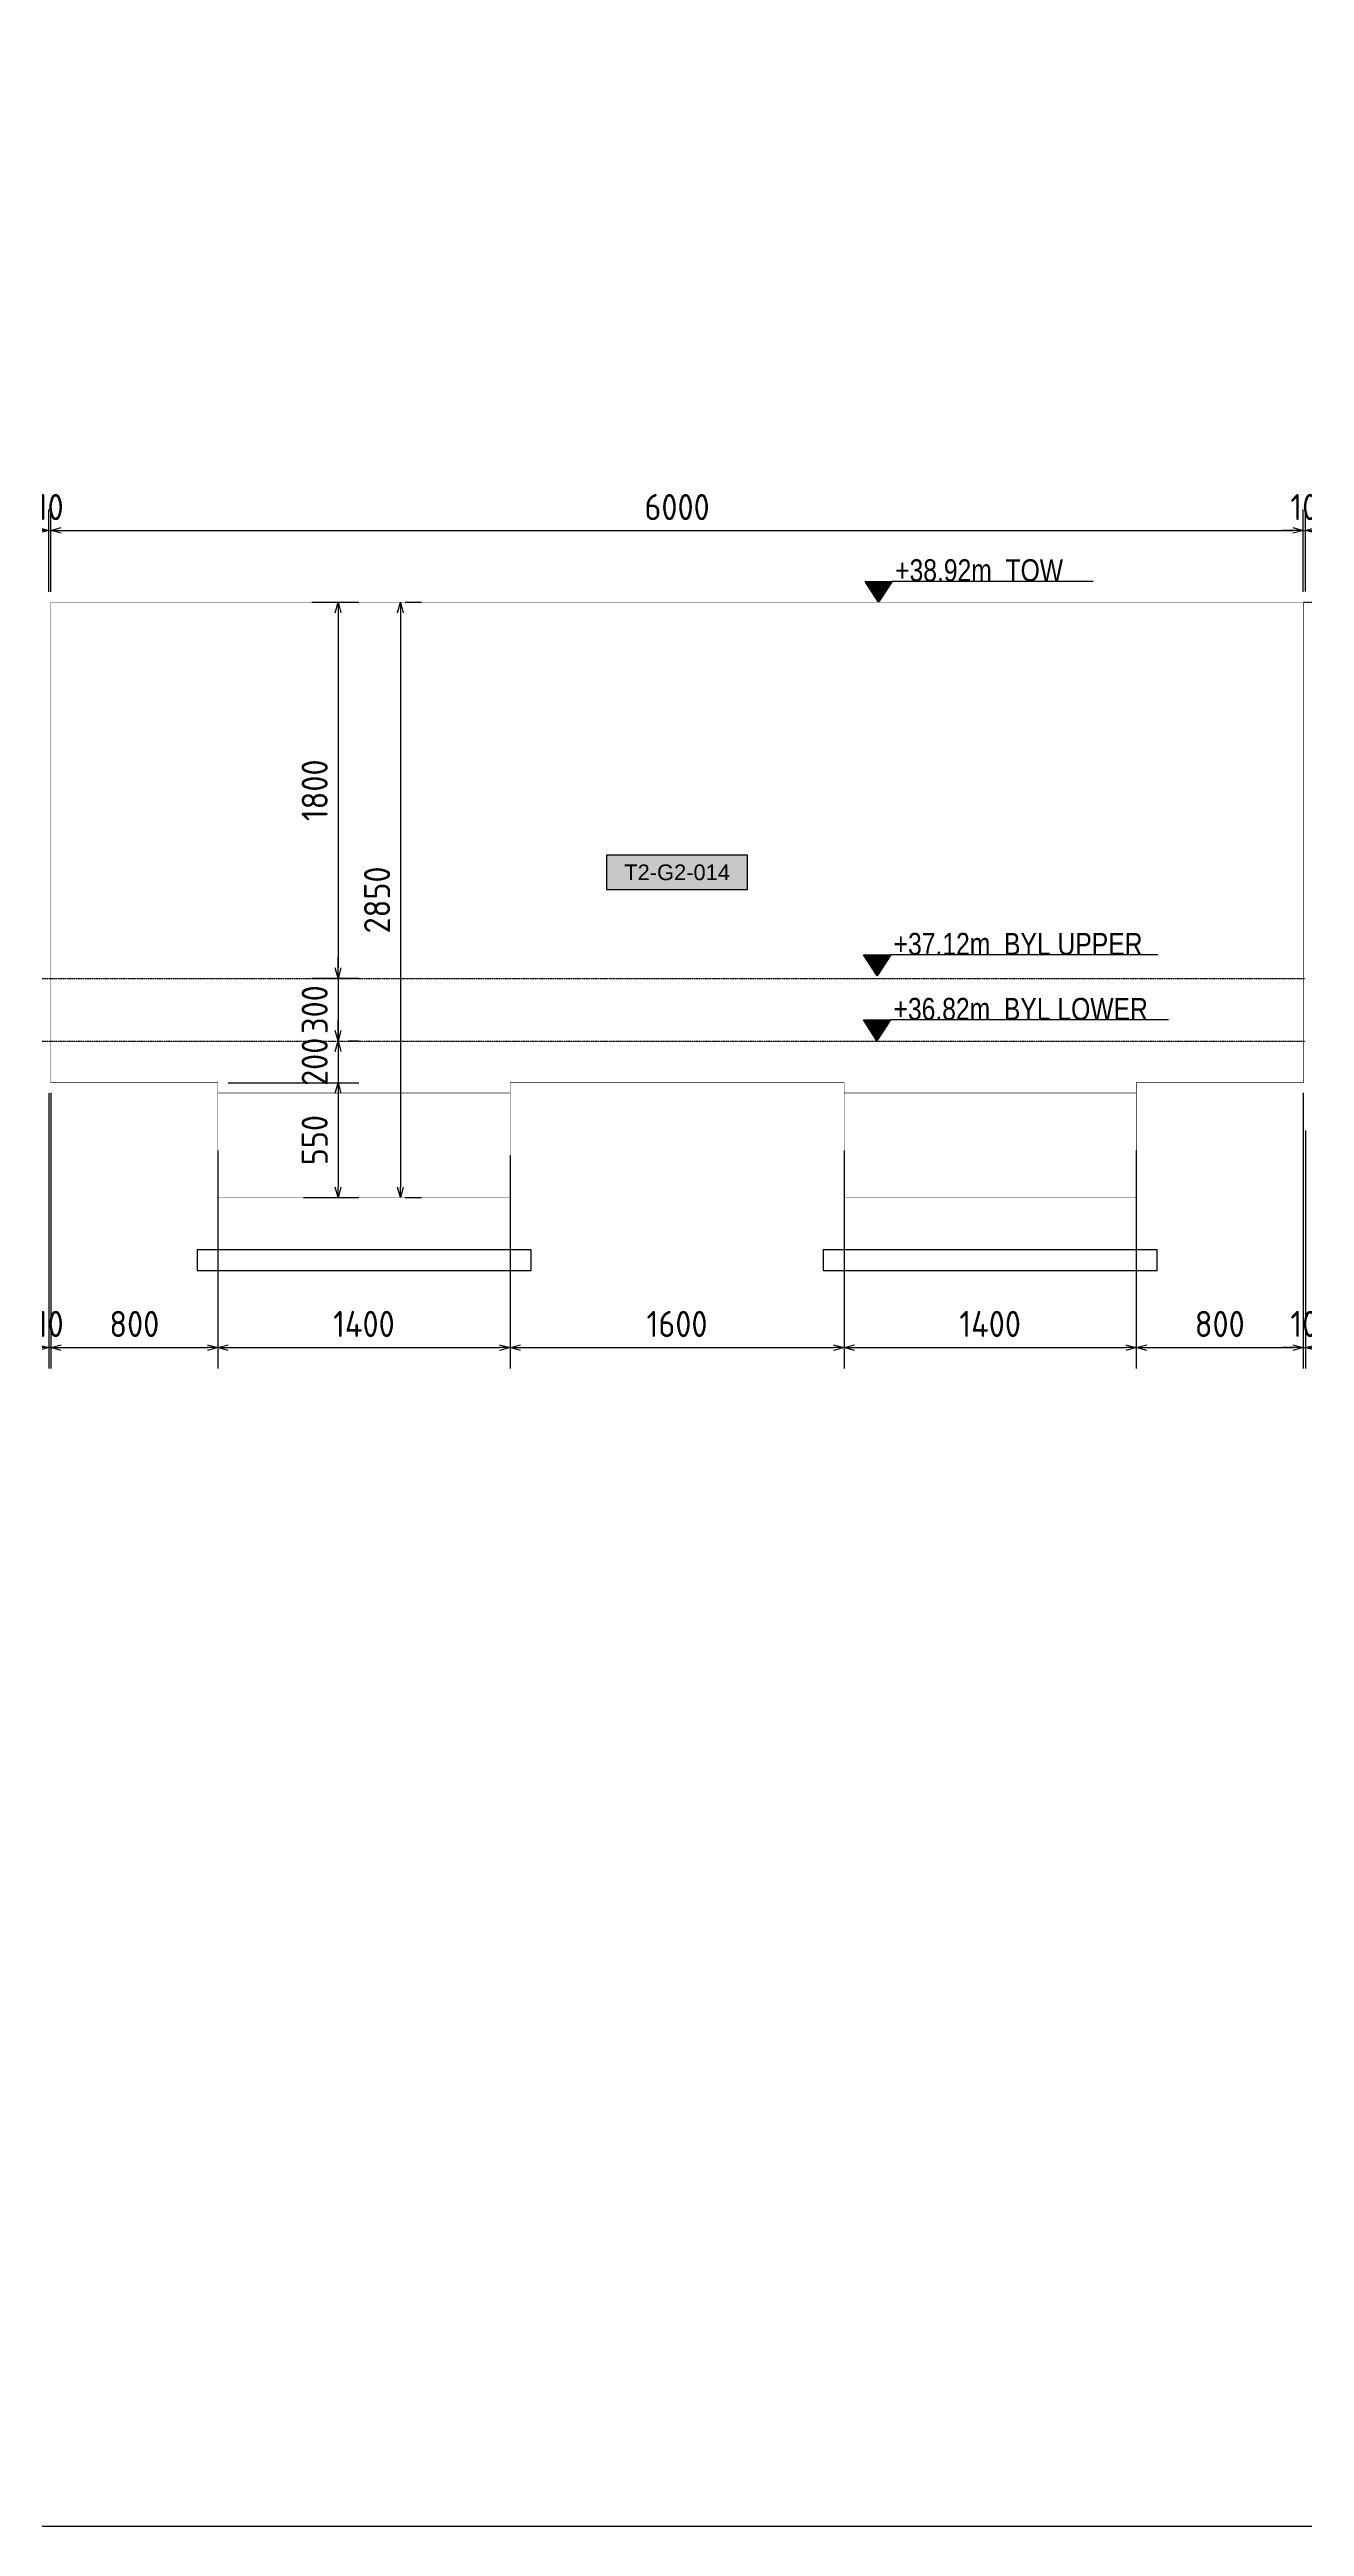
# Model space of a CAD drawing. Header units: centimetres. Extents: x -6122352 to 6876996, y -1694241 to 2592194.
# Drawn here: x 3384734 to 3390746, y 779040 to 790899 of the extents above; entities that cross this region are included whole.
import ezdxf
from ezdxf.enums import TextEntityAlignment as Align

# ---------------------------------------------------------------- set-up
doc = ezdxf.new("R2010")
doc.units = ezdxf.units.CM
doc.header["$MEASUREMENT"] = 0
doc.header["$PDMODE"] = 66
doc.header["$PDSIZE"] = 100
for name, pattern in [('CENTER', [2, 1.25, -0.25, 0.25, -0.25]), ('DASHED2', [0.375, 0.25, -0.125]), ('HIDDEN', [0.375, 0.25, -0.125])]:
    doc.linetypes.add(name, pattern=pattern)
doc.layers.get('Defpoints').update_dxf_attribs({"color": 255, "linetype": 'CENTER'})
for name, color, linetype in [('@MI-TYPE-01', 30, 'Continuous'), ('@MI-TYPE-02', 6, 'Continuous'), ('JML-Dimension', 1, 'Continuous'), ('PANEL-TAGS', 7, 'Continuous'), ('SECTION', 130, 'Continuous')]:
    doc.layers.add(name, color=color, linetype=linetype)
doc.styles.add('PANELTAG_STYLE', font='arial.ttf')
doc.styles.add('Schueco-BEMSTIL', font='isocpeur.ttf', dxfattribs={"width": 0.9})
doc.styles.add('txt-Pisa-std', font='arial.ttf', dxfattribs={"width": 0.8})
doc.dimstyles.new('MI- JWC-TXT-2.5 MM', dxfattribs={"dimscale": 1.5, "dimtxt": 2.5, "dimasz": 1, "dimexe": 2, "dimexo": 1, "dimgap": 1, "dimtad": 1, "dimdec": 0, "dimdsep": 46, "dimtxsty": 'Schueco-BEMSTIL', "dimblk": 'OPEN30', "dimcen": 0, "dimdle": 2, "dimclrd": 140, "dimclre": 8, "dimclrt": 40, "dimadec": 0, "dimazin": 2, "dimtfac": 1, "dimtdec": 0, "dimtix": 1, "dimtmove": 2, "dimatfit": 3, "dimldrblk": 'OPEN', "dimfxl": 2, "dimlwd": -1, "dimlwe": -1, "dimarcsym": 0})

# ---------------------------------------------------------------- blocks, each defined once
blk = doc.blocks.new('*U1142')
at = {"layer": 'JML-Dimension'}
h = blk.add_hatch(color=10, dxfattribs=at)
h.dxf.hatch_style = 1
h.paths.add_polyline_path([(0, 0), (-1.54, 2.37), (1.54, 2.37)])
blk.add_line((24.31, 2.37), (1.54, 2.37), dxfattribs=at)
blk.add_lwpolyline([(0, 0), (-1.54, 2.37), (1.54, 2.37), (0, 0)], dxfattribs=at)
at = {"color": 5, "style": 'txt-Pisa-std', "width": 0.8}
blk.add_attdef('+0.0', text='', height=2.5, dxfattribs=at).set_placement((1.87, 2.37), align=Align.BOTTOM_LEFT)
blk = doc.blocks.new('*U1445')
at = {"layer": 'JML-Dimension'}
h = blk.add_hatch(color=10, dxfattribs=at)
h.dxf.hatch_style = 1
h.paths.add_polyline_path([(0, 0), (-1.54, 2.37), (1.54, 2.37)])
blk.add_line((31.81, 2.37), (1.54, 2.37), dxfattribs=at)
blk.add_lwpolyline([(0, 0), (-1.54, 2.37), (1.54, 2.37), (0, 0)], dxfattribs=at)
at = {"color": 5, "style": 'txt-Pisa-std', "width": 0.8}
blk.add_attdef('+0.0', text='', height=2.5, dxfattribs=at).set_placement((1.87, 2.37), align=Align.BOTTOM_LEFT)
blk = doc.blocks.new('*U1446')
at = {"layer": 'JML-Dimension'}
h = blk.add_hatch(color=10, dxfattribs=at)
h.dxf.hatch_style = 1
h.paths.add_polyline_path([(0, 0), (-1.54, 2.37), (1.54, 2.37)])
blk.add_line((33.03, 2.37), (1.54, 2.37), dxfattribs=at)
blk.add_lwpolyline([(0, 0), (-1.54, 2.37), (1.54, 2.37), (0, 0)], dxfattribs=at)
at = {"color": 5, "style": 'txt-Pisa-std', "width": 0.8}
blk.add_attdef('+0.0', text='', height=2.5, dxfattribs=at).set_placement((1.87, 2.37), align=Align.BOTTOM_LEFT)
blk = doc.blocks.new('_Open30')
at = {"color": 0, "linetype": 'ByBlock', "lineweight": -2}
for p, q in [((-1, 0.27), (0, 0)), ((0, 0), (-1, -0.27)), ((0, 0), (-1, 0))]:
    blk.add_line(p, q, dxfattribs=at)
blk = doc.blocks.new('*D1510')
at = {"layer": '@MI-TYPE-01', "color": 8, "transparency": 16777216}
for p, q in [((3385990, 788252), (3386216, 788252)), ((3385990, 786452), (3386216, 786452))]:
    blk.add_line(p, q, dxfattribs=at)
at = {"layer": '@MI-TYPE-01', "color": 140, "transparency": 16777216}
blk.add_line((3386116, 788202), (3386116, 786502), dxfattribs=at)
at = {"layer": 'Defpoints', "color": 0, "transparency": 16777216}
for p in [(3385940, 788252), (3385940, 786452), (3386116, 786452)]:
    blk.add_point(p, dxfattribs=at)
at = {"layer": '@MI-TYPE-01', "color": 140, "transparency": 16777216, "xscale": 50, "yscale": 50, "zscale": 50}
for p, rotation in [((3386116, 788252), 90), ((3386116, 786452), 270)]:
    blk.add_blockref('_Open30', p, dxfattribs=dict(at, rotation=rotation))
at = {"layer": '@MI-TYPE-01', "color": 40, "transparency": 16777216, "insert": (3386004, 787352), "char_height": 125, "attachment_point": 5, "rotation": 90, "style": 'Schueco-BEMSTIL'}
blk.add_mtext('1800', dxfattribs=at)
blk = doc.blocks.new('_Open')
at = {"color": 0, "linetype": 'ByBlock', "lineweight": -2}
for p, q in [((-1, 0.2), (0, 0)), ((-1, -0.2), (0, 0)), ((0, 0), (-1, 0))]:
    blk.add_line(p, q, dxfattribs=at)
blk = doc.blocks.new('*D1511')
at = {"layer": '@MI-TYPE-01', "color": 140, "transparency": 16777216}
for p, q in [((3386116, 786502), (3386116, 786552)), ((3386116, 786452), (3386116, 786152)), ((3386116, 786102), (3386116, 786052))]:
    blk.add_line(p, q, dxfattribs=at)
at = {"layer": '@MI-TYPE-01', "color": 8, "transparency": 16777216}
for p, q in [((3385990, 786452), (3386216, 786452)), ((3386166, 786152), (3386216, 786152))]:
    blk.add_line(p, q, dxfattribs=at)
at = {"layer": 'Defpoints', "color": 0, "transparency": 16777216}
for p in [(3385940, 786452), (3386116, 786152), (3386116, 786152)]:
    blk.add_point(p, dxfattribs=at)
at = {"layer": '@MI-TYPE-01', "color": 140, "transparency": 16777216, "xscale": 50, "yscale": 50, "zscale": 50}
for p, rotation in [((3386116, 786452), 270), ((3386116, 786152), 90)]:
    blk.add_blockref('_Open30', p, dxfattribs=dict(at, rotation=rotation))
at = {"layer": '@MI-TYPE-01', "color": 40, "transparency": 16777216, "insert": (3386004, 786302), "char_height": 125, "attachment_point": 5, "rotation": 90, "style": 'Schueco-BEMSTIL'}
blk.add_mtext('300', dxfattribs=at)
blk = doc.blocks.new('*D1512')
at = {"layer": '@MI-TYPE-01', "color": 140, "transparency": 16777216}
for p, q in [((3386116, 786202), (3386116, 786252)), ((3386116, 786152), (3386116, 785952)), ((3386116, 785902), (3386116, 785852))]:
    blk.add_line(p, q, dxfattribs=at)
at = {"layer": '@MI-TYPE-01', "color": 8, "transparency": 16777216}
for p, q in [((3386166, 786152), (3386216, 786152)), ((3385590, 785952), (3386216, 785952))]:
    blk.add_line(p, q, dxfattribs=at)
at = {"layer": 'Defpoints', "color": 0, "transparency": 16777216}
for p in [(3386116, 786152), (3385540, 785952), (3386116, 785952)]:
    blk.add_point(p, dxfattribs=at)
at = {"layer": '@MI-TYPE-01', "color": 140, "transparency": 16777216, "xscale": 50, "yscale": 50, "zscale": 50}
for p, rotation in [((3386116, 786152), 270), ((3386116, 785952), 90)]:
    blk.add_blockref('_Open30', p, dxfattribs=dict(at, rotation=rotation))
at = {"layer": '@MI-TYPE-01', "color": 40, "transparency": 16777216, "insert": (3386004, 786052), "char_height": 125, "attachment_point": 5, "rotation": 90, "style": 'Schueco-BEMSTIL'}
blk.add_mtext('200', dxfattribs=at)
blk = doc.blocks.new('*D1513')
at = {"layer": '@MI-TYPE-01', "color": 8, "transparency": 16777216}
for p, q in [((3385590, 785952), (3386216, 785952)), ((3385951, 785402), (3386216, 785402))]:
    blk.add_line(p, q, dxfattribs=at)
at = {"layer": '@MI-TYPE-01', "color": 140, "transparency": 16777216}
blk.add_line((3386116, 785902), (3386116, 785452), dxfattribs=at)
at = {"layer": 'Defpoints', "color": 0, "transparency": 16777216}
for p in [(3385540, 785952), (3385901, 785402), (3386116, 785402)]:
    blk.add_point(p, dxfattribs=at)
at = {"layer": '@MI-TYPE-01', "color": 140, "transparency": 16777216, "xscale": 50, "yscale": 50, "zscale": 50}
for p, rotation in [((3386116, 785952), 90), ((3386116, 785402), 270)]:
    blk.add_blockref('_Open30', p, dxfattribs=dict(at, rotation=rotation))
at = {"layer": '@MI-TYPE-01', "color": 40, "transparency": 16777216, "insert": (3386004, 785677), "char_height": 125, "attachment_point": 5, "rotation": 90, "style": 'Schueco-BEMSTIL'}
blk.add_mtext('550', dxfattribs=at)
blk = doc.blocks.new('*D1514')
at = {"layer": '@MI-TYPE-01', "color": 8, "transparency": 16777216}
for p, q in [((3386438, 788252), (3386515, 788252)), ((3386438, 785402), (3386515, 785402))]:
    blk.add_line(p, q, dxfattribs=at)
at = {"layer": '@MI-TYPE-01', "color": 140, "transparency": 16777216}
blk.add_line((3386415, 788202), (3386415, 785452), dxfattribs=at)
at = {"layer": 'Defpoints', "color": 0, "transparency": 16777216}
for p in [(3386388, 788252), (3386388, 785402), (3386415, 785402)]:
    blk.add_point(p, dxfattribs=at)
at = {"layer": '@MI-TYPE-01', "color": 140, "transparency": 16777216, "xscale": 50, "yscale": 50, "zscale": 50}
for p, rotation in [((3386415, 788252), 90), ((3386415, 785402), 270)]:
    blk.add_blockref('_Open30', p, dxfattribs=dict(at, rotation=rotation))
at = {"layer": '@MI-TYPE-01', "color": 40, "transparency": 16777216, "insert": (3386303, 786827), "char_height": 125, "attachment_point": 5, "rotation": 90, "style": 'Schueco-BEMSTIL'}
blk.add_mtext('2850', dxfattribs=at)
blk = doc.blocks.new('T2-ELE FT')
at = {"color": 12, "linetype": 'HIDDEN', "ltscale": 5, "const_width": 2}
blk.add_lwpolyline([(30306558, 1676366), (30306558, 1676866), (30307958, 1676866), (30307958, 1676366)], dxfattribs=at)
at = {"color": 12, "ltscale": 20, "const_width": 2}
blk.add_lwpolyline([(30306558, 1676366), (30307958, 1676366), (30307958, 1676116), (30306558, 1676116)], close=True, dxfattribs=at)
at = {"color": 8, "ltscale": 20}
blk.add_lwpolyline([(30306458, 1676116), (30308058, 1676116), (30308058, 1676016), (30306458, 1676016)], close=True, dxfattribs=at)
blk = doc.blocks.new('*D1574')
at = {"layer": '@MI-TYPE-01', "color": 8, "transparency": 16777216}
for p, q in [((3384730, 788302), (3384730, 788696)), ((3384740, 788302), (3384740, 788696))]:
    blk.add_line(p, q, dxfattribs=at)
at = {"layer": '@MI-TYPE-01', "color": 140, "transparency": 16777216}
for p, q in [((3384680, 788596), (3384630, 788596)), ((3384730, 788596), (3384740, 788596)), ((3384790, 788596), (3384840, 788596))]:
    blk.add_line(p, q, dxfattribs=at)
at = {"layer": 'Defpoints', "color": 0, "transparency": 16777216}
for p in [(3384740, 788596), (3384730, 788252), (3384740, 788252)]:
    blk.add_point(p, dxfattribs=at)
at = {"layer": '@MI-TYPE-01', "color": 140, "transparency": 16777216, "xscale": 50, "yscale": 50, "zscale": 50}
blk.add_blockref('_Open30', (3384730, 788596), dxfattribs=at)
at = {"layer": '@MI-TYPE-01', "color": 140, "transparency": 16777216, "xscale": 50, "yscale": 50, "zscale": 50, "rotation": 180}
blk.add_blockref('_Open30', (3384740, 788596), dxfattribs=at)
at = {"layer": '@MI-TYPE-01', "color": 40, "transparency": 16777216, "insert": (3384735, 788708), "char_height": 125, "attachment_point": 5, "style": 'Schueco-BEMSTIL'}
blk.add_mtext('10', dxfattribs=at)
blk = doc.blocks.new('*D1575')
at = {"layer": '@MI-TYPE-01', "color": 8, "transparency": 16777216}
for p, q in [((3384740, 788302), (3384740, 788696)), ((3390740, 788302), (3390740, 788696))]:
    blk.add_line(p, q, dxfattribs=at)
at = {"layer": '@MI-TYPE-01', "color": 140, "transparency": 16777216}
blk.add_line((3384790, 788596), (3390690, 788596), dxfattribs=at)
at = {"layer": 'Defpoints', "color": 0, "transparency": 16777216}
for p in [(3390740, 788596), (3384740, 788252), (3390740, 788252)]:
    blk.add_point(p, dxfattribs=at)
at = {"layer": '@MI-TYPE-01', "color": 140, "transparency": 16777216, "xscale": 50, "yscale": 50, "zscale": 50, "rotation": 180}
blk.add_blockref('_Open30', (3384740, 788596), dxfattribs=at)
at = {"layer": '@MI-TYPE-01', "color": 140, "transparency": 16777216, "xscale": 50, "yscale": 50, "zscale": 50}
blk.add_blockref('_Open30', (3390740, 788596), dxfattribs=at)
at = {"layer": '@MI-TYPE-01', "color": 40, "transparency": 16777216, "insert": (3387740, 788708), "char_height": 125, "attachment_point": 5, "style": 'Schueco-BEMSTIL'}
blk.add_mtext('6000', dxfattribs=at)
blk = doc.blocks.new('*D1576')
at = {"layer": '@MI-TYPE-01', "color": 8, "transparency": 16777216}
for p, q in [((3390740, 788302), (3390740, 788696)), ((3390750, 788303), (3390750, 788696))]:
    blk.add_line(p, q, dxfattribs=at)
at = {"layer": '@MI-TYPE-01', "color": 140, "transparency": 16777216}
for p, q in [((3390690, 788596), (3390640, 788596)), ((3390740, 788596), (3390750, 788596)), ((3390800, 788596), (3390850, 788596))]:
    blk.add_line(p, q, dxfattribs=at)
at = {"layer": 'Defpoints', "color": 0, "transparency": 16777216}
for p in [(3390750, 788596), (3390740, 788252), (3390750, 788253)]:
    blk.add_point(p, dxfattribs=at)
at = {"layer": '@MI-TYPE-01', "color": 140, "transparency": 16777216, "xscale": 50, "yscale": 50, "zscale": 50}
blk.add_blockref('_Open30', (3390740, 788596), dxfattribs=at)
at = {"layer": '@MI-TYPE-01', "color": 140, "transparency": 16777216, "xscale": 50, "yscale": 50, "zscale": 50, "rotation": 180}
blk.add_blockref('_Open30', (3390750, 788596), dxfattribs=at)
at = {"layer": '@MI-TYPE-01', "color": 40, "transparency": 16777216, "insert": (3390745, 788708), "char_height": 125, "attachment_point": 5, "style": 'Schueco-BEMSTIL'}
blk.add_mtext('10', dxfattribs=at)
blk = doc.blocks.new('*D1665')
at = {"layer": '@MI-TYPE-01', "color": 8, "transparency": 16777216}
for p, q in [((3384730, 785902), (3384730, 784584)), ((3384740, 785903), (3384740, 784584))]:
    blk.add_line(p, q, dxfattribs=at)
at = {"layer": '@MI-TYPE-01', "color": 140, "transparency": 16777216}
for p, q in [((3384680, 784684), (3384630, 784684)), ((3384730, 784684), (3384740, 784684)), ((3384790, 784684), (3384840, 784684))]:
    blk.add_line(p, q, dxfattribs=at)
at = {"layer": 'Defpoints', "color": 0, "transparency": 16777216}
for p in [(3384730, 785952), (3384740, 785953), (3384740, 784684)]:
    blk.add_point(p, dxfattribs=at)
at = {"layer": '@MI-TYPE-01', "color": 140, "transparency": 16777216, "xscale": 50, "yscale": 50, "zscale": 50}
blk.add_blockref('_Open30', (3384730, 784684), dxfattribs=at)
at = {"layer": '@MI-TYPE-01', "color": 140, "transparency": 16777216, "xscale": 50, "yscale": 50, "zscale": 50, "rotation": 180}
blk.add_blockref('_Open30', (3384740, 784684), dxfattribs=at)
at = {"layer": '@MI-TYPE-01', "color": 40, "transparency": 16777216, "insert": (3384735, 784797), "char_height": 125, "attachment_point": 5, "style": 'Schueco-BEMSTIL'}
blk.add_mtext('10', dxfattribs=at)
blk = doc.blocks.new('*D1666')
at = {"layer": '@MI-TYPE-01', "color": 8, "transparency": 16777216}
for p, q in [((3384740, 785903), (3384740, 784584)), ((3385540, 785628), (3385540, 784584))]:
    blk.add_line(p, q, dxfattribs=at)
at = {"layer": '@MI-TYPE-01', "color": 140, "transparency": 16777216}
blk.add_line((3384790, 784684), (3385490, 784684), dxfattribs=at)
at = {"layer": 'Defpoints', "color": 0, "transparency": 16777216}
for p in [(3384740, 785953), (3385540, 785678), (3385540, 784684)]:
    blk.add_point(p, dxfattribs=at)
at = {"layer": '@MI-TYPE-01', "color": 140, "transparency": 16777216, "xscale": 50, "yscale": 50, "zscale": 50, "rotation": 180}
blk.add_blockref('_Open30', (3384740, 784684), dxfattribs=at)
at = {"layer": '@MI-TYPE-01', "color": 140, "transparency": 16777216, "xscale": 50, "yscale": 50, "zscale": 50}
blk.add_blockref('_Open30', (3385540, 784684), dxfattribs=at)
at = {"layer": '@MI-TYPE-01', "color": 40, "transparency": 16777216, "insert": (3385140, 784797), "char_height": 125, "attachment_point": 5, "style": 'Schueco-BEMSTIL'}
blk.add_mtext('800', dxfattribs=at)
blk = doc.blocks.new('*D1667')
at = {"layer": '@MI-TYPE-01', "color": 8, "transparency": 16777216}
for p, q in [((3385540, 785628), (3385540, 784584)), ((3386940, 785603), (3386940, 784584))]:
    blk.add_line(p, q, dxfattribs=at)
at = {"layer": '@MI-TYPE-01', "color": 140, "transparency": 16777216}
blk.add_line((3385590, 784684), (3386890, 784684), dxfattribs=at)
at = {"layer": 'Defpoints', "color": 0, "transparency": 16777216}
for p in [(3385540, 785678), (3386940, 785653), (3386940, 784684)]:
    blk.add_point(p, dxfattribs=at)
at = {"layer": '@MI-TYPE-01', "color": 140, "transparency": 16777216, "xscale": 50, "yscale": 50, "zscale": 50, "rotation": 180}
blk.add_blockref('_Open30', (3385540, 784684), dxfattribs=at)
at = {"layer": '@MI-TYPE-01', "color": 140, "transparency": 16777216, "xscale": 50, "yscale": 50, "zscale": 50}
blk.add_blockref('_Open30', (3386940, 784684), dxfattribs=at)
at = {"layer": '@MI-TYPE-01', "color": 40, "transparency": 16777216, "insert": (3386240, 784797), "char_height": 125, "attachment_point": 5, "style": 'Schueco-BEMSTIL'}
blk.add_mtext('1400', dxfattribs=at)
blk = doc.blocks.new('*D1668')
at = {"layer": '@MI-TYPE-01', "color": 8, "transparency": 16777216}
for p, q in [((3386940, 785603), (3386940, 784584)), ((3388540, 785628), (3388540, 784584))]:
    blk.add_line(p, q, dxfattribs=at)
at = {"layer": '@MI-TYPE-01', "color": 140, "transparency": 16777216}
blk.add_line((3386990, 784684), (3388490, 784684), dxfattribs=at)
at = {"layer": 'Defpoints', "color": 0, "transparency": 16777216}
for p in [(3386940, 785653), (3388540, 785678), (3388540, 784684)]:
    blk.add_point(p, dxfattribs=at)
at = {"layer": '@MI-TYPE-01', "color": 140, "transparency": 16777216, "xscale": 50, "yscale": 50, "zscale": 50, "rotation": 180}
blk.add_blockref('_Open30', (3386940, 784684), dxfattribs=at)
at = {"layer": '@MI-TYPE-01', "color": 140, "transparency": 16777216, "xscale": 50, "yscale": 50, "zscale": 50}
blk.add_blockref('_Open30', (3388540, 784684), dxfattribs=at)
at = {"layer": '@MI-TYPE-01', "color": 40, "transparency": 16777216, "insert": (3387740, 784797), "char_height": 125, "attachment_point": 5, "style": 'Schueco-BEMSTIL'}
blk.add_mtext('1600', dxfattribs=at)
blk = doc.blocks.new('*D1669')
at = {"layer": '@MI-TYPE-01', "color": 8, "transparency": 16777216}
for p, q in [((3388540, 785628), (3388540, 784584)), ((3389940, 785628), (3389940, 784584))]:
    blk.add_line(p, q, dxfattribs=at)
at = {"layer": '@MI-TYPE-01', "color": 140, "transparency": 16777216}
blk.add_line((3388590, 784684), (3389890, 784684), dxfattribs=at)
at = {"layer": 'Defpoints', "color": 0, "transparency": 16777216}
for p in [(3388540, 785678), (3389940, 785678), (3389940, 784684)]:
    blk.add_point(p, dxfattribs=at)
at = {"layer": '@MI-TYPE-01', "color": 140, "transparency": 16777216, "xscale": 50, "yscale": 50, "zscale": 50, "rotation": 180}
blk.add_blockref('_Open30', (3388540, 784684), dxfattribs=at)
at = {"layer": '@MI-TYPE-01', "color": 140, "transparency": 16777216, "xscale": 50, "yscale": 50, "zscale": 50}
blk.add_blockref('_Open30', (3389940, 784684), dxfattribs=at)
at = {"layer": '@MI-TYPE-01', "color": 40, "transparency": 16777216, "insert": (3389240, 784797), "char_height": 125, "attachment_point": 5, "style": 'Schueco-BEMSTIL'}
blk.add_mtext('1400', dxfattribs=at)
blk = doc.blocks.new('*D1670')
at = {"layer": '@MI-TYPE-01', "color": 8, "transparency": 16777216}
for p, q in [((3390740, 785903), (3390740, 784584)), ((3389940, 785628), (3389940, 784584))]:
    blk.add_line(p, q, dxfattribs=at)
at = {"layer": '@MI-TYPE-01', "color": 140, "transparency": 16777216}
blk.add_line((3389990, 784684), (3390690, 784684), dxfattribs=at)
at = {"layer": 'Defpoints', "color": 0, "transparency": 16777216}
for p in [(3390740, 785953), (3389940, 785678), (3390740, 784684)]:
    blk.add_point(p, dxfattribs=at)
at = {"layer": '@MI-TYPE-01', "color": 140, "transparency": 16777216, "xscale": 50, "yscale": 50, "zscale": 50, "rotation": 180}
blk.add_blockref('_Open30', (3389940, 784684), dxfattribs=at)
at = {"layer": '@MI-TYPE-01', "color": 140, "transparency": 16777216, "xscale": 50, "yscale": 50, "zscale": 50}
blk.add_blockref('_Open30', (3390740, 784684), dxfattribs=at)
at = {"layer": '@MI-TYPE-01', "color": 40, "transparency": 16777216, "insert": (3390340, 784797), "char_height": 125, "attachment_point": 5, "style": 'Schueco-BEMSTIL'}
blk.add_mtext('800', dxfattribs=at)
blk = doc.blocks.new('*D1671')
at = {"layer": '@MI-TYPE-01', "color": 8, "transparency": 16777216}
for p, q in [((3390740, 785903), (3390740, 784584)), ((3390750, 785723), (3390750, 784584))]:
    blk.add_line(p, q, dxfattribs=at)
at = {"layer": '@MI-TYPE-01', "color": 140, "transparency": 16777216}
for p, q in [((3390690, 784684), (3390640, 784684)), ((3390740, 784684), (3390750, 784684)), ((3390800, 784684), (3390850, 784684))]:
    blk.add_line(p, q, dxfattribs=at)
at = {"layer": 'Defpoints', "color": 0, "transparency": 16777216}
for p in [(3390740, 785953), (3390750, 785773), (3390750, 784684)]:
    blk.add_point(p, dxfattribs=at)
at = {"layer": '@MI-TYPE-01', "color": 140, "transparency": 16777216, "xscale": 50, "yscale": 50, "zscale": 50}
blk.add_blockref('_Open30', (3390740, 784684), dxfattribs=at)
at = {"layer": '@MI-TYPE-01', "color": 140, "transparency": 16777216, "xscale": 50, "yscale": 50, "zscale": 50, "rotation": 180}
blk.add_blockref('_Open30', (3390750, 784684), dxfattribs=at)
at = {"layer": '@MI-TYPE-01', "color": 40, "transparency": 16777216, "insert": (3390745, 784797), "char_height": 125, "attachment_point": 5, "style": 'Schueco-BEMSTIL'}
blk.add_mtext('10', dxfattribs=at)
blk = doc.blocks.new('PANELTAG')
at = {"layer": 'PANEL-TAGS', "color": 1}
blk.add_lwpolyline([(-13.5, -3.3), (13.5, -3.3), (13.5, 3.3), (-13.5, 3.3)], close=True, dxfattribs=at)
at = {"layer": 'PANEL-TAGS', "color": 40, "true_color": 0xffd700}
blk.add_solid([(-13.5, -3.3), (13.5, -3.3), (-13.5, 3.3), (13.5, 3.3)], dxfattribs=at)
at = {"layer": 'PANEL-TAGS', "color": 5, "style": 'PANELTAG_STYLE'}
blk.add_attdef('TAGNO', text='', height=3, dxfattribs=at).set_placement((0, 0), align=Align.CENTER)

msp = doc.modelspace()

# ---------------------------------------------------------------- linework, layer by layer
msp.add_lwpolyline([(3278170.28592, 802757.28808), (3588252.33865, 802757.28808), (3588252.33865, 779039.77254), (3278170.28592, 779039.77254)], close=True)
at = {"layer": '@MI-TYPE-01', "const_width": 2.5}
msp.add_lwpolyline([(3384740.34706, 788252.40766), (3390740.34706, 788252.40766), (3390740.34706, 785952.50717), (3389940.34706, 785952.50717), (3389940.34706, 785402.50717), (3388540.34706, 785402.50717), (3388540.34706, 785952.50717), (3386940.34706, 785952.50717), (3386940.34706, 785402.50717), (3385540.34706, 785402.50717), (3385540.34706, 785952.50717), (3384740.34706, 785952.56298)], close=True, dxfattribs=at)
at = {"layer": '@MI-TYPE-02', "color": 160, "linetype": 'DASHED2', "ltscale": 5}
for points in [[(3390740.34341, 788252.67761), (3411239.18744, 788252.67761)], [(3348465.56296, 786450.51811), (3390750.34341, 786450.51811)], [(3348465.56296, 786150.51811), (3390750.34341, 786150.51811)]]:
    msp.add_lwpolyline(points, dxfattribs=at)

# ---------------------------------------------------------------- block references
at = {"color": 2, "xscale": -1}
for p in [(33693498.50862, -890963.36659), (33696498.50862, -890963.36659)]:
    msp.add_blockref('T2-ELE FT', p, dxfattribs=at)
at = {"layer": 'PANEL-TAGS'}
ref = msp.add_blockref('PANELTAG', (3387740.35104, 786959.40094), dxfattribs=dict(at, xscale=25, yscale=25, zscale=25))
ref.add_attrib('TAGNO', 'T2-G2-014', dxfattribs={"color": 5, "height": 75, "style": 'PANELTAG_STYLE'}).set_placement((3387740.35104, 786959.40094), align=Align.MIDDLE_CENTER)
at = {"layer": 'SECTION', "color": 6}
ref = msp.add_blockref('*U1142', (3388705.76404, 788252.13772), dxfattribs=dict(at, xscale=42.30147098076819, yscale=42.30147098076819, zscale=42.30147098076819))
ref.add_attrib('+0.0', '+38.92m  TOW', (3388784.89269, 788352.39479), dxfattribs={"layer": 'JML-Dimension', "color": 5, "height": 105.7536775, "style": 'txt-Pisa-std', "width": 0.8})
ref = msp.add_blockref('*U1445', (3388698.47055, 786463.33885), dxfattribs=dict(at, xscale=42.30147098076819, yscale=42.30147098076819, zscale=42.30147098076819))
ref.add_attrib('+0.0', '+37.12m  BYL UPPER', (3388777.5992, 786563.59592), dxfattribs={"layer": 'JML-Dimension', "color": 5, "height": 105.7536775, "style": 'txt-Pisa-std', "width": 0.8})
ref = msp.add_blockref('*U1446', (3388697.93055, 786152.13776), dxfattribs=dict(at, xscale=42.30147098076819, yscale=42.30147098076819, zscale=42.30147098076819))
ref.add_attrib('+0.0', '+36.82m  BYL LOWER', (3388777.05919, 786252.39483), dxfattribs={"layer": 'JML-Dimension', "color": 5, "height": 105.7536775, "style": 'txt-Pisa-std', "width": 0.8})

# ---------------------------------------------------------------- dimensions: what is measured, and where the dimension line sits
at = {"layer": '@MI-TYPE-01'}
for base, p1, p2, picture, middle in [((3384740.34706, 788595.54934), (3384730.3507, 788252.13772), (3384740.34706, 788252.13772), '*D1574', (3384735.34888, 788708.04934)), ((3390740.34706, 788595.54934), (3384740.34706, 788252.13772), (3390740.34706, 788252.40766), '*D1575', (3387740.34706, 788708.04934)), ((3390750.34341, 788595.54934), (3390740.34706, 788252.40766), (3390750.34341, 788252.67761), '*D1576', (3390745.34523, 788708.04934)), ((3384740.34706, 784684.25759), (3384730.3507, 785952.23722), (3384740.34706, 785952.56298), '*D1665', (3384735.34888, 784796.75759)), ((3385540.34706, 784684.25759), (3384740.34706, 785952.56298), (3385540.34706, 785677.50717), '*D1666', (3385140.34706, 784796.75759)), ((3390740.34706, 784684.25759), (3389940.34706, 785677.50717), (3390740.34706, 785952.50717), '*D1670', (3390340.34706, 784796.75759)), ((3390750.34341, 784684.25759), (3390740.34706, 785952.50717), (3390750.34341, 785772.83293), '*D1671', (3390745.34523, 784796.75759)), ((3386940.34706, 784684.25759), (3385540.34706, 785677.50717), (3386940.34706, 785652.50717), '*D1667', (3386240.34706, 784796.75759)), ((3388540.34706, 784684.25759), (3386940.34706, 785652.50717), (3388540.34706, 785677.50717), '*D1668', (3387740.34706, 784796.75759)), ((3389940.34706, 784684.25759), (3388540.34706, 785677.50717), (3389940.34706, 785677.50717), '*D1669', (3389240.34706, 784796.75759))]:
    dim = msp.add_linear_dim(base=base, p1=p1, p2=p2, dimstyle='MI- JWC-TXT-2.5 MM', dxfattribs=at)
    dim.commit()
    dim.dimension.update_dxf_attribs({"geometry": picture, "text_midpoint": middle})
for base, p1, p2, picture, middle in [((3386116.25415, 786452.13776), (3385940.33622, 788252.13772), (3385940.33622, 786452.13776), '*D1510', (3386003.75415, 787352.13774)), ((3386415.1165, 785402.23722), (3386388.26477, 788252.13772), (3386388.26477, 785402.23722), '*D1514', (3386302.6165, 786827.18747)), ((3386116.25415, 786152.13776), (3385940.33622, 786452.13776), (3386116.25415, 786152.13776), '*D1511', (3386003.75415, 786302.13776)), ((3386116.25415, 785952.23722), (3386116.25415, 786152.13776), (3385540.34706, 785952.23722), '*D1512', (3386003.75415, 786052.18749)), ((3386116.25415, 785402.23722), (3385540.34706, 785952.23722), (3385900.75506, 785402.23722), '*D1513', (3386003.75415, 785677.23722))]:
    dim = msp.add_linear_dim(base=base, p1=p1, p2=p2, angle=90, dimstyle='MI- JWC-TXT-2.5 MM', dxfattribs=at)
    dim.commit()
    dim.dimension.update_dxf_attribs({"geometry": picture, "text_midpoint": middle})

doc.saveas('drawing.dxf')
